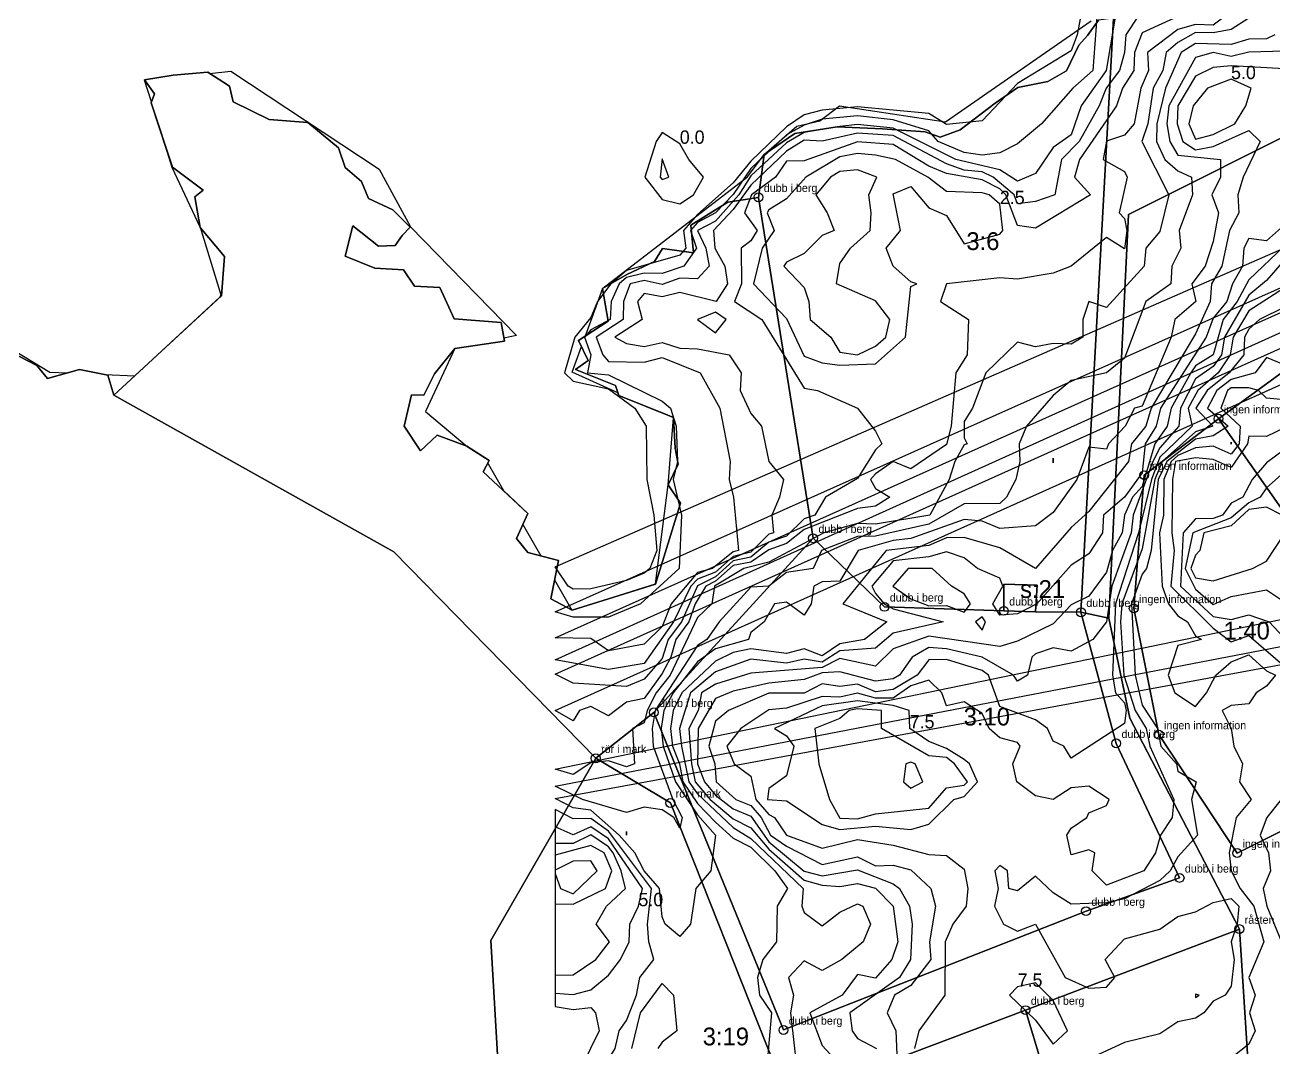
# Model space of a CAD drawing. Header units: metres. Extents: x 304729 to 308942, y 6403920 to 6405836.
# Drawn here: x 305090.4 to 305230.8, y 6404328.1 to 6404443.1 of the extents above; entities that cross this region are included whole.
import ezdxf

# ---------------------------------------------------------------- set-up
doc = ezdxf.new("R2010")
doc.units = ezdxf.units.M
for name, color, linetype in [('FASTIGHETSGRANSER', 7, 'Continuous'), ('GRANSPUNKTER', 1, 'Continuous'), ('HOJDKURVOR_GRUND', 4, 'Continuous'), ('HOJDKURVOR_STOD', 6, 'Continuous'), ('HOJDKURVOR_TEXT', 2, 'Continuous'), ('TOMTBETECKNINGAR', 3, 'Continuous'), ('TOMTER_1945', 1, 'Continuous')]:
    doc.layers.add(name, color=color, linetype=linetype)

msp = doc.modelspace()

# ---------------------------------------------------------------- linework, layer by layer
at = {"layer": 'FASTIGHETSGRANSER'}
for points in [[(305212.774, 6404443.875), (305209.124, 6404377.064), (305212.247, 6404376.387), (305214.482, 6404421.786), (305236.02, 6404432.576), (305249.911, 6404435.461), (305267.8, 6404434.948), (305285.719, 6404454.7)], [(305079.357, 6404412.411), (305093.142, 6404404.08), (305095.119, 6404403.993), (305096.486, 6404404.376), (305099.313, 6404403.807), (305102.716, 6404403.656), (305112.307, 6404412.535), (305112.42, 6404412.708), (305110.085, 6404420.317), (305110.069, 6404420.337), (305110.061, 6404420.38), (305106.922, 6404427.089), (305106.351, 6404428.886), (305104.544, 6404434.362), (305104.58, 6404434.461), (305104.58, 6404434.461), (305103.801, 6404436.913), (305103.79, 6404436.928), (305107.032, 6404437.454), (305110.924, 6404437.793), (305111.112, 6404437.672), (305113.512, 6404437.918), (305130.179, 6404426.886), (305133.727, 6404420.393), (305145.648, 6404408.187), (305144.215, 6404407.882), (305144.274, 6404407.544), (305138.977, 6404406.769), (305138.687, 6404406.708), (305135.405, 6404399.634), (305140.084, 6404395.715), (305142.571, 6404394.136), (305142.388, 6404393.786), (305142.436, 6404393.747), (305144.16, 6404390.742), (305146.905, 6404388.153), (305146.348, 6404386.929), (305148.373, 6404383.4), (305150.369, 6404382.89), (305149.922, 6404380.7), (305151.875, 6404377.297), (305161.271, 6404380.255), (305162.69, 6404391.406), (305163.288, 6404398.938), (305162.567, 6404399.263), (305157.152, 6404401.447), (305157.05, 6404401.738), (305151.899, 6404404.05), (305152.952, 6404406.953), (305152.62, 6404407.647), (305153.387, 6404408.147), (305155.33, 6404413.499), (305171.603, 6404426.041), (305171.945, 6404426.488), (305173.507, 6404428.526), (305177.152, 6404431.723), (305179.762, 6404432.33), (305181.963, 6404434.027), (305193.891, 6404432.211), (305210.257, 6404443.571)], [(305087.703, 6404406.869), (305091.67, 6404404.831), (305092.875, 6404403.365), (305096.486, 6404404.375), (305099.68, 6404403.734), (305100.353, 6404401.468), (305112.445, 6404412.663), (305112.783, 6404417.09), (305110.069, 6404420.337), (305109.467, 6404423.798), (305110.411, 6404424.529), (305106.939, 6404427.104), (305104.544, 6404434.363), (305104.906, 6404435.356), (305103.789, 6404436.927), (305107.032, 6404437.453), (305110.924, 6404437.794), (305113.353, 6404436.214), (305113.766, 6404434.466), (305117.836, 6404432.474), (305122.161, 6404432.142), (305125.606, 6404429.306), (305126.363, 6404427.085), (305128.192, 6404425.507), (305129, 6404423.588), (305131.714, 6404422.307), (305133.692, 6404420.381), (305132.773, 6404419.425), (305131.997, 6404418.326), (305130.097, 6404418.24), (305127.227, 6404420.53), (305126.365, 6404417.095), (305129.697, 6404415.762), (305132.942, 6404415.575), (305134.153, 6404413.742), (305137.004, 6404413.592), (305138.609, 6404410.053), (305143.906, 6404409.636), (305144.275, 6404407.544), (305138.692, 6404406.727), (305136.403, 6404403.877), (305135.225, 6404401.492), (305133.811, 6404401.526), (305132.995, 6404397.996), (305134.825, 6404395.226), (305136.712, 6404396.963), (305140.062, 6404395.73), (305142.57, 6404394.136), (305141.905, 6404392.867), (305146.905, 6404388.154), (305145.639, 6404385.366), (305146.906, 6404383.774), (305150.37, 6404382.89), (305149.49, 6404378.581), (305151.898, 6404377.281), (305161.279, 6404380.235), (305164.089, 6404389.343), (305162.71, 6404391.4), (305163.813, 6404393.72), (305163.464, 6404395.535), (305163.297, 6404398.968), (305157.153, 6404401.447), (305156.758, 6404402.563), (305152.278, 6404404.381), (305153.701, 6404405.395), (305152.619, 6404407.645), (305155.941, 6404409.816), (305155.321, 6404413.473), (305158.034, 6404415.053), (305161.156, 6404416.503), (305162.058, 6404417.99), (305165.527, 6404417.474), (305165.227, 6404420.588), (305169.4, 6404423.169), (305172.855, 6404423.726), (305173.507, 6404428.526), (305176.937, 6404430.906), (305181.698, 6404431.669), (305186.796, 6404431.413), (305191.607, 6404431.096), (305193.274, 6404430.511), (305195.521, 6404431.313), (305199.48, 6404434.325), (305202.002, 6404436.093), (305205.385, 6404436.747), (305207.499, 6404437.971), (305208.863, 6404440.834), (305209.847, 6404441.942), (305211.08, 6404443.641)], [(305143.618, 6404325.382), (305142.767, 6404340.165), (305154.547, 6404360.642), (305131.825, 6404383.855), (305100.353, 6404401.468), (305100.353, 6404401.468), (305099.68, 6404403.734), (305096.486, 6404404.375), (305092.875, 6404403.365), (305091.67, 6404404.831), (305087.703, 6404406.869)], [(305186.092, 6404325.962), (305202.877, 6404332.318), (305226.936, 6404341.428), (305214.633, 6404365.163), (305212.247, 6404376.387), (305209.124, 6404377.064), (305213.077, 6404362.315), (305220.205, 6404347.188), (305209.689, 6404343.452), (305175.66, 6404330.085), (305161.076, 6404365.796), (305154.547, 6404360.642), (305162.939, 6404355.617), (305174.609, 6404326.237)]]:
    msp.add_lwpolyline(points, dxfattribs=at)
for points in [[(305212.774, 6404443.875), (305211.08, 6404443.641), (305209.847, 6404441.942), (305208.863, 6404440.834), (305207.499, 6404437.971), (305205.385, 6404436.747), (305202.002, 6404436.093), (305199.48, 6404434.325), (305195.521, 6404431.313), (305193.274, 6404430.511), (305191.607, 6404431.096), (305186.796, 6404431.413), (305181.698, 6404431.669), (305176.937, 6404430.906), (305173.507, 6404428.526), (305172.855, 6404423.726), (305178.987, 6404385.387), (305187.018, 6404377.675), (305200.45, 6404377.223), (305200.46, 6404380.221), (305204.195, 6404380.125), (305203.996, 6404377.127), (305209.124, 6404377.064), (305212.774, 6404443.875)], [(305172.855, 6404423.726), (305169.4, 6404423.169), (305165.227, 6404420.588), (305165.527, 6404417.474), (305162.058, 6404417.99), (305161.156, 6404416.503), (305158.034, 6404415.053), (305155.321, 6404413.473), (305155.941, 6404409.816), (305152.619, 6404407.645), (305153.701, 6404405.395), (305152.278, 6404404.381), (305156.758, 6404402.563), (305157.153, 6404401.447), (305163.297, 6404398.968), (305163.464, 6404395.535), (305163.813, 6404393.72), (305162.71, 6404391.4), (305164.089, 6404389.343), (305161.279, 6404380.235), (305151.898, 6404377.281), (305149.49, 6404378.581), (305150.37, 6404382.89), (305146.906, 6404383.774), (305145.639, 6404385.366), (305146.905, 6404388.154), (305141.905, 6404392.867), (305142.57, 6404394.136), (305140.062, 6404395.73), (305136.712, 6404396.963), (305134.825, 6404395.226), (305132.995, 6404397.996), (305133.811, 6404401.526), (305135.225, 6404401.492), (305136.403, 6404403.877), (305138.692, 6404406.727), (305144.275, 6404407.544), (305143.906, 6404409.636), (305138.609, 6404410.053), (305137.004, 6404413.592), (305134.153, 6404413.742), (305132.942, 6404415.575), (305129.697, 6404415.762), (305126.365, 6404417.095), (305127.227, 6404420.53), (305130.097, 6404418.24), (305131.997, 6404418.326), (305132.773, 6404419.425), (305133.692, 6404420.381), (305131.714, 6404422.307), (305129, 6404423.588), (305128.192, 6404425.507), (305126.363, 6404427.085), (305125.606, 6404429.306), (305122.161, 6404432.142), (305117.836, 6404432.474), (305113.766, 6404434.466), (305113.353, 6404436.214), (305110.924, 6404437.794), (305107.032, 6404437.453), (305103.789, 6404436.927), (305104.906, 6404435.356), (305104.544, 6404434.363), (305106.939, 6404427.104), (305110.411, 6404424.529), (305109.467, 6404423.798), (305110.069, 6404420.337), (305112.783, 6404417.09), (305112.445, 6404412.663), (305100.353, 6404401.468), (305131.825, 6404383.855), (305154.547, 6404360.642), (305161.076, 6404365.796), (305178.987, 6404385.387), (305172.855, 6404423.726)], [(305209.124, 6404377.064), (305203.996, 6404377.127), (305200.45, 6404377.223), (305187.018, 6404377.675), (305178.987, 6404385.387), (305161.076, 6404365.796), (305175.66, 6404330.085), (305209.689, 6404343.452), (305220.205, 6404347.188), (305213.077, 6404362.315), (305209.124, 6404377.064)], [(305203.996, 6404377.127), (305204.195, 6404380.125), (305200.46, 6404380.221), (305200.45, 6404377.223), (305203.996, 6404377.127)], [(305154.547, 6404360.642), (305142.767, 6404340.165), (305143.618, 6404325.382), (305170.348, 6404326.129), (305173.321, 6404318.712), (305176.658, 6404313.27), (305177.358, 6404313.293), (305178.794, 6404313.34), (305177.436, 6404319.122), (305174.609, 6404326.237), (305162.939, 6404355.617), (305154.547, 6404360.642)], [(305225.71, 6404292.682), (305229.028, 6404309.252), (305226.936, 6404341.428), (305202.877, 6404332.318), (305209.269, 6404311.168), (305209.719, 6404292.613), (305225.71, 6404292.682)], [(305202.877, 6404332.318), (305186.092, 6404325.962), (305184.222, 6404324.518), (305183.359, 6404323.806), (305182.613, 6404322.974), (305181.999, 6404322.04), (305181.532, 6404321.024), (305181.221, 6404319.95), (305181.075, 6404318.842), (305181.095, 6404317.724), (305181.283, 6404316.622), (305184.167, 6404304.303), (305183.207, 6404292.499), (305209.719, 6404292.613), (305209.269, 6404311.168), (305202.877, 6404332.318)]]:
    msp.add_lwpolyline(points, close=True, dxfattribs=at)
at = {"layer": 'GRANSPUNKTER'}
for centre in [(305172.85, 6404423.73, 1.99), (305224.59, 6404398.83, 7.01), (305216.23, 6404392.48, 5.11), (305178.99, 6404385.39, 2.66), (305187.02, 6404377.67, 5.16), (305215.06, 6404377.49, 7.96), (305200.45, 6404377.22, 4.83), (305209.12, 6404377.06, 5.59), (305161.08, 6404365.8, 3.9), (305213.08, 6404362.32, 6.6), (305217.87, 6404363.3, 7.6), (305154.55, 6404360.64, 3.02), (305162.94, 6404355.62, 3.33), (305226.69, 6404349.98, 8.02), (305220.21, 6404347.19, 7.67), (305209.69, 6404343.45, 7.54), (305226.94, 6404341.43, 7.34), (305202.88, 6404332.32, 7.37), (305175.66, 6404330.08, 4.87)]:
    msp.add_circle(centre, 0.5, dxfattribs=at)
at = {"layer": 'HOJDKURVOR_GRUND'}
for points in [[(305210.92, 6404444, 0.5), (305210.47, 6404438, 0.5), (305208.22, 6404436, 0.5), (305204.67, 6404432, 0.5), (305202, 6404429.73, 0.5), (305200, 6404428.74, 0.5), (305198, 6404428.47, 0.5), (305196, 6404428.76, 0.5), (305193.05, 6404430, 0.5), (305192, 6404431.21, 0.5), (305188, 6404432.43, 0.5), (305184, 6404432.91, 0.5), (305180, 6404432.53, 0.5), (305178, 6404431.86, 0.5), (305176, 6404430.76, 0.5), (305172, 6404426.98, 0.5), (305170, 6404424.03, 0.5), (305168, 6404422, 0.5), (305166, 6404420.9, 0.5), (305165.2, 6404420, 0.5), (305165.88, 6404418, 0.5), (305164.47, 6404416, 0.5), (305162, 6404415.16, 0.5), (305160, 6404415.18, 0.5), (305158, 6404414.7, 0.5), (305157.17, 6404414, 0.5), (305156.3, 6404412, 0.5), (305156.17, 6404410, 0.5), (305154, 6404408.83, 0.5), (305153.28, 6404408, 0.5), (305154, 6404406, 0.5), (305153.63, 6404404, 0.5), (305156, 6404403.78, 0.5), (305162, 6404400.8, 0.5), (305162.94, 6404400, 0.5), (305163.58, 6404398, 0.5), (305163.75, 6404394, 0.5), (305163.24, 6404392, 0.5), (305164.18, 6404388, 0.5), (305163.92, 6404382, 0.5), (305159.57, 6404378, 0.5), (305156, 6404376.5, 0.5), (305152, 6404376.52, 0.5), (305150, 6404377.12, 0.5), (305604.11, 6404580, 0.5)], [(305212.96, 6404444, 1), (305211.94, 6404438, 1), (305209.16, 6404434, 1), (305208, 6404430.77, 1), (305206, 6404429.33, 1), (305204, 6404426.42, 1), (305202, 6404425.54, 1), (305200, 6404426.83, 1), (305195.04, 6404428, 1), (305188, 6404431.52, 1), (305184, 6404431.9, 1), (305182, 6404431.68, 1), (305178, 6404431.01, 1), (305176, 6404429.85, 1), (305172, 6404426.15, 1), (305170.66, 6404424, 1), (305168, 6404421.06, 1), (305166, 6404420, 1), (305166.92, 6404418, 1), (305167.32, 6404416, 1), (305166, 6404414.58, 1), (305164, 6404414.65, 1), (305162, 6404413.94, 1), (305160, 6404414.36, 1), (305158.43, 6404414, 1), (305157.67, 6404412, 1), (305157.62, 6404410, 1), (305154.59, 6404408, 1), (305155.33, 6404406, 1), (305156, 6404405.26, 1), (305160, 6404405.2, 1), (305162, 6404405.72, 1), (305166.31, 6404404, 1), (305168.5, 6404400, 1), (305169.67, 6404394, 1), (305169.56, 6404392, 1), (305170.06, 6404390, 1), (305170.61, 6404384, 1), (305170, 6404383.85, 1), (305167.68, 6404382, 1), (305166, 6404381.54, 1), (305163.03, 6404378, 1), (305162, 6404375.45, 1), (305160, 6404373.47, 1), (305156, 6404372.74, 1), (305154, 6404374.13, 1), (305150, 6404374.18, 1), (305608.92, 6404580, 1)], [(305215.47, 6404444, 1.5), (305214.17, 6404442, 1.5), (305214.02, 6404440, 1.5), (305213.45, 6404438, 1.5), (305211.97, 6404436, 1.5), (305211.17, 6404434, 1.5), (305208.9, 6404430, 1.5), (305206.94, 6404428, 1.5), (305206.17, 6404424, 1.5), (305204, 6404423.24, 1.5), (305202, 6404422.98, 1.5), (305201.59, 6404424, 1.5), (305199.24, 6404426, 1.5), (305198, 6404426.6, 1.5), (305196, 6404426.8, 1.5), (305194, 6404427.49, 1.5), (305188, 6404430.67, 1.5), (305184, 6404430.94, 1.5), (305180, 6404430.05, 1.5), (305178, 6404430.15, 1.5), (305176, 6404428.91, 1.5), (305172, 6404425.09, 1.5), (305170, 6404422.35, 1.5), (305167.79, 6404420, 1.5), (305167.94, 6404418, 1.5), (305169.05, 6404416, 1.5), (305169.35, 6404414, 1.5), (305168.08, 6404412, 1.5), (305164, 6404413.02, 1.5), (305162, 6404412.54, 1.5), (305160, 6404412.92, 1.5), (305159.23, 6404412, 1.5), (305159.76, 6404410, 1.5), (305156.69, 6404408, 1.5), (305158, 6404407.29, 1.5), (305160, 6404406.97, 1.5), (305162, 6404407.42, 1.5), (305164, 6404406.76, 1.5), (305166, 6404406.69, 1.5), (305169.54, 6404406, 1.5), (305170.91, 6404404, 1.5), (305170.8, 6404402, 1.5), (305172, 6404399.41, 1.5), (305173.2, 6404398, 1.5), (305174, 6404394, 1.5), (305175.67, 6404392, 1.5), (305175.23, 6404390, 1.5), (305174.36, 6404388, 1.5), (305174.53, 6404386, 1.5), (305174, 6404385.83, 1.5), (305172, 6404383.82, 1.5), (305170, 6404383.34, 1.5), (305168, 6404381.56, 1.5), (305166, 6404380.79, 1.5), (305165.23, 6404380, 1.5), (305163.3, 6404376, 1.5), (305160, 6404371.29, 1.5), (305156, 6404370.64, 1.5), (305150, 6404371.71, 1.5), (305611.57, 6404580, 1.5)], [(305220, 6404444.06, 2), (305216, 6404442.22, 2), (305215.15, 6404440, 2), (305215.05, 6404438, 2), (305213.81, 6404436, 2), (305213.11, 6404434, 2), (305208.96, 6404428, 2), (305208.4, 6404426, 2), (305210.2, 6404424, 2), (305204, 6404420.26, 2), (305202, 6404420.56, 2), (305200.68, 6404424, 2), (305200, 6404424.68, 2), (305198, 6404425.68, 2), (305194, 6404426.4, 2), (305192, 6404427.24, 2), (305188, 6404429.66, 2), (305184, 6404429.97, 2), (305178, 6404427.84, 2), (305176, 6404427.81, 2), (305174.77, 6404426, 2), (305172.06, 6404424, 2), (305171.29, 6404422, 2), (305172.72, 6404420, 2), (305172, 6404418.84, 2), (305170.92, 6404418, 2), (305170.94, 6404414, 2), (305170.15, 6404412, 2), (305173.23, 6404410, 2), (305178, 6404402.27, 2), (305179.5, 6404402, 2), (305184, 6404400, 2), (305186, 6404397.43, 2), (305186.71, 6404396, 2), (305186, 6404395.33, 2), (305184, 6404392.11, 2), (305180.38, 6404390, 2), (305179.2, 6404388, 2), (305178, 6404387.57, 2), (305176, 6404385.63, 2), (305174, 6404384.96, 2), (305172, 6404383.25, 2), (305170, 6404382.84, 2), (305168, 6404381.06, 2), (305166, 6404380.04, 2), (305164.18, 6404376, 2), (305162.71, 6404374, 2), (305162, 6404371.86, 2), (305160, 6404369.55, 2), (305158, 6404368.73, 2), (305152, 6404369.08, 2), (305150, 6404370.1, 2), (305617.14, 6404580, 2)], [(305228, 6404443.89, 3), (305226, 6404442.62, 3), (305224, 6404442.23, 3), (305222, 6404442.25, 3), (305220, 6404441.15, 3), (305218.7, 6404440, 3), (305218.33, 6404438, 3), (305217.24, 6404436, 3), (305216.63, 6404432, 3), (305215.95, 6404430, 3), (305219, 6404424, 3), (305218, 6404419.9, 3), (305216.42, 6404418, 3), (305216.22, 6404416, 3), (305212, 6404411.33, 3), (305210, 6404412, 3), (305209.33, 6404410, 3), (305209.33, 6404408, 3), (305208, 6404407.2, 3), (305206, 6404407.28, 3), (305204, 6404406.93, 3), (305202, 6404407.43, 3), (305198.44, 6404404, 3), (305196.92, 6404400, 3), (305196, 6404398.5, 3), (305196, 6404396.67, 3), (305196.33, 6404396, 3), (305196, 6404395.9, 3), (305194.95, 6404394, 3), (305194.29, 6404392, 3), (305192.13, 6404388, 3), (305186, 6404386.97, 3), (305184, 6404387.03, 3), (305180.2, 6404386, 3), (305174, 6404382.68, 3), (305171.21, 6404382, 3), (305167.9, 6404380, 3), (305167.6, 6404378, 3), (305166, 6404376.48, 3), (305162.91, 6404370, 3), (305161.35, 6404368, 3), (305160.32, 6404366, 3), (305160, 6404364.64, 3), (305158.67, 6404364, 3), (305158.91, 6404360, 3), (305158, 6404359.68, 3), (305156, 6404360.36, 3), (305154, 6404360.14, 3), (305152, 6404358.82, 3), (305150, 6404359.43, 3), (305680, 6404468.78, 3)], [(305230.94, 6404442, 3.5), (305230, 6404441.56, 3.5), (305228, 6404441.53, 3.5), (305226, 6404440.9, 3.5), (305222, 6404441.01, 3.5), (305220.39, 6404440, 3.5), (305218.61, 6404436, 3.5), (305217.65, 6404432, 3.5), (305217.63, 6404430, 3.5), (305218.57, 6404428, 3.5), (305220, 6404426.69, 3.5), (305221.56, 6404426, 3.5), (305221.67, 6404424, 3.5), (305220.15, 6404420, 3.5), (305220.37, 6404418, 3.5), (305219.33, 6404416, 3.5), (305219.22, 6404414, 3.5), (305216.41, 6404412, 3.5), (305214, 6404405.65, 3.5), (305212, 6404404, 3.5), (305208, 6404403.11, 3.5), (305206, 6404401.43, 3.5), (305203, 6404398, 3.5), (305202.17, 6404396, 3.5), (305202.24, 6404394, 3.5), (305201.78, 6404392, 3.5), (305200.76, 6404390, 3.5), (305200, 6404389.3, 3.5), (305196, 6404389.24, 3.5), (305192, 6404386.97, 3.5), (305186, 6404385.61, 3.5), (305184, 6404385.58, 3.5), (305179.94, 6404384, 3.5), (305179, 6404382, 3.5), (305176, 6404381.52, 3.5), (305174, 6404380, 3.5), (305172, 6404379.89, 3.5), (305168.44, 6404376, 3.5), (305167.06, 6404374, 3.5), (305166, 6404373.33, 3.5), (305161.25, 6404366, 3.5), (305160.88, 6404364, 3.5), (305161, 6404362, 3.5), (305163.21, 6404356, 3.5), (305164.27, 6404354, 3.5), (305164, 6404352.8, 3.5), (305163.33, 6404354, 3.5), (305162, 6404354.83, 3.5), (305160, 6404355.14, 3.5), (305158, 6404354.53, 3.5), (305153.05, 6404356, 3.5), (305150, 6404357.52, 3.5), (305680, 6404459.56, 3.5)], [(305232, 6404440.17, 4), (305228, 6404440.06, 4), (305226, 6404439.58, 4), (305224, 6404440, 4), (305222, 6404439.46, 4), (305219, 6404434, 4), (305218.77, 6404432, 4), (305219.1, 6404430, 4), (305220, 6404428.48, 4), (305224.82, 6404428, 4), (305224.82, 6404426, 4), (305223.83, 6404424, 4), (305224.59, 6404422, 4), (305224, 6404418.75, 4), (305223.08, 6404416, 4), (305221.6, 6404414, 4), (305222.03, 6404412, 4), (305219.67, 6404410, 4), (305219.28, 6404408, 4), (305216, 6404400.26, 4), (305215.14, 6404400, 4), (305214.11, 6404398, 4), (305212.2, 6404396, 4), (305212, 6404395.4, 4), (305210, 6404395.64, 4), (305208.64, 6404392, 4), (305206, 6404388.3, 4), (305204, 6404386.77, 4), (305200, 6404386.48, 4), (305198, 6404387.32, 4), (305196, 6404387.5, 4), (305190, 6404385.36, 4), (305188, 6404385.13, 4), (305184.06, 6404384, 4), (305182, 6404380.57, 4), (305180, 6404380.47, 4), (305179.07, 6404380, 4), (305178.78, 6404378, 4), (305178, 6404376.74, 4), (305176, 6404378.21, 4), (305174.67, 6404378, 4), (305173.5, 6404376, 4), (305172, 6404374.8, 4), (305171.73, 6404374, 4), (305168, 6404372.96, 4), (305166, 6404371.48, 4), (305163.27, 6404368, 4), (305162.21, 6404366, 4), (305161.92, 6404364, 4), (305162.13, 6404362, 4), (305163.52, 6404358, 4), (305166, 6404354.28, 4), (305168.03, 6404352, 4), (305167.48, 6404348, 4), (305165.79, 6404346, 4), (305165.19, 6404342, 4), (305164, 6404340.59, 4), (305162.35, 6404342, 4), (305162, 6404342.8, 4), (305161.71, 6404346, 4), (305160, 6404348, 4), (305158.96, 6404350, 4), (305157.2, 6404352, 4), (305154, 6404354.82, 4), (305152, 6404355.07, 4), (305150, 6404356.11, 4), (305680, 6404453.92, 4)], [(305232, 6404438.19, 4.5), (305226, 6404438.53, 4.5), (305224, 6404438.31, 4.5), (305222, 6404437.35, 4.5), (305220.03, 6404434, 4.5), (305219.93, 6404432, 4.5), (305220.56, 6404430, 4.5), (305222, 6404429.08, 4.5), (305224, 6404429.46, 4.5), (305228, 6404431.26, 4.5), (305229.26, 6404430, 4.5), (305227.37, 6404426, 4.5), (305226.77, 6404424, 4.5), (305226.86, 6404422, 4.5), (305225.83, 6404420, 4.5), (305224.97, 6404416, 4.5), (305223.82, 6404414, 4.5), (305223.65, 6404412, 4.5), (305222, 6404408.38, 4.5), (305217, 6404400, 4.5), (305216.4, 6404398, 4.5), (305214.82, 6404396, 4.5), (305214.48, 6404394, 4.5), (305210, 6404388.38, 4.5), (305208, 6404386.59, 4.5), (305204, 6404382, 4.5), (305200, 6404384.3, 4.5), (305196, 6404385.46, 4.5), (305194, 6404385.45, 4.5), (305192, 6404384.58, 4.5), (305187.2, 6404384, 4.5), (305182.35, 6404378, 4.5), (305187.27, 6404376, 4.5), (305184.76, 6404374, 4.5), (305182, 6404373.51, 4.5), (305180, 6404372.16, 4.5), (305178, 6404372.96, 4.5), (305176, 6404372.42, 4.5), (305172, 6404372.95, 4.5), (305170, 6404372.53, 4.5), (305168, 6404371.57, 4.5), (305164.22, 6404368, 4.5), (305163.26, 6404366, 4.5), (305162.94, 6404364, 4.5), (305163.18, 6404362, 4.5), (305163.98, 6404360, 4.5), (305164.34, 6404358, 4.5), (305166, 6404355.56, 4.5), (305168, 6404353.46, 4.5), (305170, 6404351.66, 4.5), (305172, 6404350.63, 4.5), (305174.69, 6404348, 4.5), (305176.11, 6404346, 4.5), (305174.94, 6404344, 4.5), (305174.88, 6404340, 4.5), (305173.33, 6404338, 4.5), (305172.74, 6404336, 4.5), (305172.95, 6404334, 4.5), (305174.32, 6404332, 4.5), (305173.78, 6404326, 4.5)], [(305162, 6404425.74, 0.5), (305162.75, 6404426, 0.5), (305162, 6404428.06, 0.5), (305161.79, 6404426, 0.5), (305162, 6404425.74, 0.5)], [(305182, 6404406.33, 3), (305184, 6404406, 3), (305186, 6404406.98, 3), (305187.18, 6404408, 3), (305187.61, 6404410, 3), (305186, 6404412.09, 3), (305181.64, 6404414, 3), (305182, 6404416.29, 3), (305183.2, 6404418, 3), (305185.4, 6404420, 3), (305185.54, 6404422, 3), (305185.27, 6404424, 3), (305186.18, 6404426, 3), (305184, 6404426.81, 3), (305182, 6404426.65, 3), (305180.94, 6404426, 3), (305179.3, 6404424, 3), (305180.59, 6404422, 3), (305181.37, 6404420, 3), (305180, 6404419.43, 3), (305178, 6404417.4, 3), (305176, 6404416.44, 3), (305175.69, 6404416, 3), (305178, 6404413.6, 3), (305178.53, 6404412, 3), (305178.67, 6404410, 3), (305181, 6404408, 3), (305182, 6404406.33, 3)], [(305232, 6404418.26, 5.5), (305228, 6404414.45, 5.5), (305226.69, 6404412, 5.5), (305225.12, 6404410, 5.5), (305224, 6404406, 5.5), (305222, 6404404.76, 5.5), (305221.47, 6404404, 5.5), (305219.26, 6404400, 5.5), (305218.81, 6404398, 5.5), (305217.41, 6404396, 5.5), (305216, 6404391.19, 5.5), (305214.93, 6404390, 5.5), (305214.02, 6404388, 5.5), (305213.76, 6404386, 5.5), (305212.68, 6404384, 5.5), (305212, 6404381.58, 5.5), (305210, 6404378.86, 5.5), (305208, 6404377.91, 5.5), (305206, 6404375.78, 5.5), (305202, 6404373.83, 5.5), (305200, 6404373.21, 5.5), (305192, 6404374.38, 5.5), (305188, 6404372.96, 5.5), (305186, 6404371, 5.5), (305182, 6404371.88, 5.5), (305180, 6404370.86, 5.5), (305172, 6404370.22, 5.5), (305168, 6404368.99, 5.5), (305166.43, 6404368, 5.5), (305166.05, 6404366, 5.5), (305165, 6404364, 5.5), (305165.32, 6404360, 5.5), (305165.73, 6404358, 5.5), (305167.42, 6404356, 5.5), (305170, 6404353.84, 5.5), (305172, 6404352.81, 5.5), (305174, 6404350.42, 5.5), (305178, 6404346.95, 5.5), (305180, 6404346.36, 5.5), (305182, 6404346.23, 5.5), (305184, 6404346.55, 5.5), (305186, 6404346.04, 5.5), (305188, 6404344, 5.5), (305188.54, 6404340, 5.5), (305187.86, 6404338, 5.5), (305186, 6404335.92, 5.5), (305184, 6404336.33, 5.5), (305182.27, 6404334, 5.5), (305178.62, 6404332, 5.5), (305180, 6404328.35, 5.5), (305184.04, 6404324, 5.5)], [(305232, 6404416.68, 6), (305230, 6404414.38, 6), (305228, 6404412.73, 6), (305225.27, 6404408, 6), (305224.94, 6404406, 6), (305224, 6404404.72, 6), (305222, 6404403.3, 6), (305220.32, 6404400, 6), (305220.12, 6404398, 6), (305218, 6404395.55, 6), (305217.22, 6404394, 6), (305214.99, 6404388, 6), (305214.75, 6404386, 6), (305212.58, 6404380, 6), (305212, 6404376, 6), (305210.46, 6404374, 6), (305208, 6404372.67, 6), (305206, 6404373.05, 6), (305204, 6404372.39, 6), (305203.6, 6404372, 6), (305203.09, 6404370, 6), (305202, 6404369.33, 6), (305201.52, 6404370, 6), (305198, 6404372.03, 6), (305194, 6404372.96, 6), (305192, 6404373.1, 6), (305190.13, 6404372, 6), (305188.72, 6404370, 6), (305188, 6404369.57, 6), (305186, 6404369.32, 6), (305182, 6404370.36, 6), (305180, 6404370.26, 6), (305178, 6404369.5, 6), (305174, 6404369.09, 6), (305170, 6404368.18, 6), (305168, 6404367.36, 6), (305166.06, 6404364, 6), (305165.99, 6404360, 6), (305166.78, 6404358, 6), (305168, 6404356.5, 6), (305170, 6404354.97, 6), (305172, 6404354.14, 6), (305174, 6404351.26, 6), (305178, 6404347.96, 6), (305180, 6404347.41, 6), (305184, 6404348.09, 6), (305188, 6404346.51, 6), (305188.73, 6404346, 6), (305189.85, 6404344, 6), (305190.15, 6404342, 6), (305189.96, 6404338, 6), (305188.73, 6404336, 6), (305183.12, 6404332, 6), (305183.4, 6404330, 6), (305184, 6404329.14, 6), (305186.11, 6404328, 6)], [(305232, 6404413.55, 6.5), (305228, 6404410.96, 6.5), (305226.25, 6404408, 6.5), (305225.89, 6404406, 6.5), (305224.55, 6404404, 6.5), (305222.27, 6404402, 6.5), (305221.18, 6404400, 6.5), (305221.64, 6404398, 6.5), (305218, 6404394.52, 6.5), (305217.05, 6404392, 6.5), (305215.61, 6404386, 6.5), (305212.99, 6404378, 6.5), (305212.67, 6404370, 6.5), (305213, 6404368, 6.5), (305214, 6404366.87, 6.5), (305214.2, 6404366, 6.5), (305214, 6404364.57, 6.5), (305208, 6404360.67, 6.5), (305207.2, 6404362, 6.5), (305206, 6404362.55, 6.5), (305205.36, 6404364, 6.5), (305204, 6404364.97, 6.5), (305200, 6404366.48, 6.5), (305198.71, 6404370, 6.5), (305198, 6404370.52, 6.5), (305194, 6404371.76, 6.5), (305192, 6404371.71, 6.5), (305190.68, 6404370, 6.5), (305188, 6404368.36, 6.5), (305186, 6404368.1, 6.5), (305184, 6404368.96, 6.5), (305182, 6404368.73, 6.5), (305180, 6404369.03, 6.5), (305178, 6404367.96, 6.5), (305174, 6404367.96, 6.5), (305169.47, 6404366, 6.5), (305168, 6404364.83, 6.5), (305167.28, 6404362, 6.5), (305167.96, 6404360, 6.5), (305168.11, 6404358, 6.5), (305170.29, 6404356, 6.5), (305172, 6404355.32, 6.5), (305173.17, 6404354, 6.5), (305174.21, 6404352, 6.5), (305176, 6404350.74, 6.5), (305180, 6404348.71, 6.5), (305184, 6404349.54, 6.5), (305186, 6404348.55, 6.5), (305188, 6404348.62, 6.5), (305190, 6404348.09, 6.5), (305192.25, 6404346, 6.5), (305192.77, 6404344, 6.5), (305192.07, 6404340, 6.5), (305192.24, 6404338, 6.5), (305190, 6404335.08, 6.5), (305188.14, 6404334, 6.5), (305187.33, 6404332, 6.5), (305188.3, 6404330, 6.5), (305188.64, 6404322, 6.5)], [(305168, 6404408.47, 2), (305169.22, 6404410, 2), (305168, 6404410.82, 2), (305166, 6404410, 2), (305168, 6404408.47, 2)], [(305232, 6404411.38, 7), (305229.2, 6404410, 7), (305228, 6404408.91, 7), (305227.5, 6404408, 7), (305227.42, 6404406, 7), (305225.8, 6404404, 7), (305223.31, 6404402, 7), (305222.05, 6404400, 7), (305223.95, 6404398, 7), (305222, 6404397.36, 7), (305218.25, 6404394, 7), (305217.43, 6404392, 7), (305216, 6404384.2, 7), (305213.73, 6404378, 7), (305213.56, 6404376, 7), (305213.95, 6404370, 7), (305215.22, 6404366, 7), (305216.44, 6404364, 7), (305216.88, 6404362, 7), (305219.55, 6404356, 7), (305219.38, 6404354, 7), (305218.08, 6404352, 7), (305217.52, 6404350, 7), (305216.21, 6404348, 7), (305212, 6404346.38, 7), (305210.38, 6404348, 7), (305210.67, 6404350, 7), (305210, 6404350.33, 7), (305208, 6404349.8, 7), (305207.55, 6404352, 7), (305208, 6404352.77, 7), (305209.78, 6404354, 7), (305210, 6404354.5, 7), (305212, 6404355.33, 7), (305212.29, 6404356, 7), (305210, 6404357.5, 7), (305208, 6404357.33, 7), (305206, 6404356, 7), (305204, 6404356.4, 7), (305201.89, 6404358, 7), (305201.47, 6404360, 7), (305202.28, 6404362, 7), (305202, 6404362.43, 7), (305200, 6404362.93, 7), (305198.79, 6404364, 7), (305198, 6404365.67, 7), (305196, 6404367, 7), (305194, 6404366.53, 7), (305193.46, 6404368, 7), (305192, 6404369.43, 7), (305190, 6404368.8, 7), (305188, 6404367.42, 7), (305186, 6404367.4, 7), (305184, 6404367.96, 7), (305182, 6404367.51, 7), (305180, 6404367.58, 7), (305176, 6404366.26, 7), (305174, 6404366.08, 7), (305170.87, 6404364, 7), (305169.31, 6404362, 7), (305170.11, 6404360, 7), (305172, 6404358.64, 7), (305172.55, 6404356, 7), (305174, 6404354.31, 7), (305174.65, 6404354, 7), (305176, 6404351.98, 7), (305180, 6404350.54, 7), (305184, 6404351.51, 7), (305188, 6404350.87, 7), (305192, 6404349.82, 7), (305194, 6404349.71, 7), (305196, 6404348.18, 7), (305196.4, 6404346, 7), (305196.21, 6404344, 7), (305194.71, 6404342, 7), (305193.86, 6404340, 7), (305193.8, 6404334, 7), (305190.87, 6404330, 7), (305190.4, 6404328, 7)], [(305232, 6404400.97, 8), (305230, 6404401.14, 8), (305229.1, 6404402, 8), (305228, 6404402.31, 8), (305226, 6404402.31, 8), (305225.6, 6404402, 8), (305224.87, 6404400, 8), (305227.03, 6404398, 8), (305226.93, 6404396, 8), (305226, 6404394.84, 8), (305224, 6404395.76, 8), (305222, 6404395.57, 8), (305220, 6404394.68, 8), (305219.26, 6404394, 8), (305218.45, 6404392, 8), (305218.39, 6404388, 8), (305217.95, 6404386, 8), (305218.27, 6404380, 8), (305218.95, 6404378, 8), (305220, 6404376.67, 8), (305221.11, 6404376, 8), (305222, 6404374.4, 8), (305222.67, 6404374, 8), (305220, 6404373.33, 8), (305218.94, 6404370, 8), (305219.67, 6404368, 8), (305222, 6404366.47, 8), (305223.24, 6404368, 8), (305224.3, 6404370, 8), (305226, 6404371.48, 8), (305228, 6404372.26, 8), (305230, 6404370.49, 8), (305231, 6404370, 8), (305230, 6404368.74, 8), (305228.83, 6404368, 8), (305228, 6404366.75, 8), (305226, 6404366.57, 8), (305225, 6404366, 8), (305226, 6404364, 8), (305226.33, 6404362, 8), (305227.3, 6404360, 8), (305226.95, 6404358, 8), (305228.25, 6404356, 8), (305226.56, 6404354, 8), (305225.78, 6404350, 8), (305226, 6404348, 8), (305227.03, 6404346, 8), (305228.56, 6404344, 8), (305229.67, 6404340, 8), (305228, 6404336, 8), (305228.7, 6404334, 8), (305228.07, 6404332, 8), (305228.73, 6404330, 8), (305228, 6404328.5, 8), (305226, 6404326.92, 8)], [(305232, 6404397.81, 8.5), (305230, 6404396.82, 8.5), (305228, 6404396.86, 8.5), (305227.84, 6404396, 8.5), (305226, 6404393.33, 8.5), (305224, 6404394.24, 8.5), (305222, 6404394.43, 8.5), (305219.77, 6404394, 8.5), (305219.4, 6404392, 8.5), (305219.34, 6404386, 8.5), (305219.62, 6404384, 8.5), (305219.24, 6404380, 8.5), (305224, 6404375.26, 8.5), (305226, 6404373.73, 8.5), (305228, 6404374.44, 8.5), (305233.19, 6404370, 8.5)], [(305232, 6404395.38, 9), (305230, 6404393.88, 9), (305228.38, 6404392, 9), (305227.33, 6404390, 9), (305226, 6404389.32, 9), (305225.05, 6404388, 9), (305224, 6404387.61, 9), (305222, 6404387.58, 9), (305220.6, 6404386, 9), (305220.3, 6404380, 9), (305224, 6404376.59, 9), (305226, 6404376.26, 9), (305228, 6404376.77, 9), (305230.3, 6404376, 9), (305234, 6404372, 9)], [(305206, 6404393.86, 4), (305206, 6404394.4, 4), (305206, 6404393.86, 4)], [(305233.31, 6404394, 9.5), (305230, 6404391.07, 9.5), (305229.29, 6404390, 9.5), (305228, 6404389.36, 9.5), (305226, 6404387.67, 9.5), (305221.71, 6404386, 9.5), (305220.84, 6404382, 9.5), (305222, 6404379.67, 9.5), (305224, 6404377.95, 9.5), (305226, 6404378.82, 9.5), (305230, 6404379.6, 9.5), (305232, 6404378.25, 9.5)], [(305192, 6404377.79, 5.5), (305194, 6404377.81, 5.5), (305196, 6404377.07, 5.5), (305196.7, 6404378, 5.5), (305196, 6404379.13, 5.5), (305194.57, 6404380, 5.5), (305192.38, 6404382, 5.5), (305189.69, 6404382, 5.5), (305187.95, 6404380, 5.5), (305190, 6404378.57, 5.5), (305192, 6404377.79, 5.5)], [(305198, 6404375.05, 5.5), (305198.37, 6404376, 5.5), (305198, 6404376.55, 5.5), (305197.25, 6404376, 5.5), (305198, 6404375.05, 5.5)], [(305182, 6404353.9, 8), (305184, 6404353.82, 8), (305186, 6404354.39, 8), (305192, 6404355.04, 8), (305194, 6404357.33, 8), (305196, 6404357.6, 8), (305196.36, 6404358, 8), (305194.91, 6404360, 8), (305194, 6404360.72, 8), (305192, 6404360.9, 8), (305186.69, 6404364, 8), (305186.7, 6404366, 8), (305184, 6404366.21, 8), (305183.04, 6404366, 8), (305182, 6404365.1, 8), (305179.2, 6404364, 8), (305179.64, 6404360, 8), (305180.82, 6404356, 8), (305182, 6404353.9, 8)], [(305190, 6404357.29, 8.5), (305191.33, 6404358, 8.5), (305190.48, 6404360, 8.5), (305190, 6404360.21, 8.5), (305189.43, 6404360, 8.5), (305189.17, 6404358, 8.5), (305190, 6404357.29, 8.5)], [(305231.62, 6404356, 8.5), (305230.04, 6404354, 8.5), (305229.27, 6404352, 8.5), (305230.21, 6404350, 8.5), (305230.44, 6404348, 8.5), (305229.61, 6404346, 8.5), (305230.04, 6404344, 8.5), (305231.69, 6404340, 8.5)], [(305150, 6404332.71, 4.5), (305152, 6404332.4, 4.5), (305154, 6404332.63, 4.5), (305154.52, 6404332, 4.5), (305154.93, 6404330, 4.5), (305152.99, 6404326, 4.5), (305153.46, 6404324, 4.5), (305154, 6404323.6, 4.5), (305156.74, 6404328, 4.5), (305157.2, 6404330, 4.5), (305158, 6404331.14, 4.5), (305159.13, 6404334, 4.5), (305159.51, 6404336, 4.5), (305161.1, 6404338, 4.5), (305160.51, 6404340, 4.5), (305160.36, 6404342, 4.5), (305160.81, 6404346, 4.5), (305156, 6404352.46, 4.5), (305154, 6404353.86, 4.5), (305152, 6404353.82, 4.5), (305150, 6404354.88, 4.5), (305150, 6404332.71, 4.5)], [(305150, 6404336.24, 5.5), (305152, 6404336.29, 5.5), (305154.55, 6404338, 5.5), (305156.09, 6404340, 5.5), (305154.6, 6404342, 5.5), (305155.77, 6404344, 5.5), (305157.88, 6404346, 5.5), (305157.42, 6404348, 5.5), (305156.51, 6404350, 5.5), (305156, 6404350.68, 5.5), (305154, 6404352.05, 5.5), (305152, 6404351.06, 5.5), (305150, 6404351.05, 5.5), (305150, 6404336.24, 5.5)], [(305158, 6404351.98, 3.5), (305158, 6404352.4, 3.5), (305158, 6404351.98, 3.5)], [(305150, 6404344.26, 6), (305152, 6404344.24, 6), (305155.65, 6404346, 6), (305156.34, 6404348, 6), (305155.49, 6404350, 6), (305154, 6404350.85, 6), (305150, 6404349.73, 6), (305150, 6404344.26, 6)], [(305150, 6404347.67, 6.5), (305150.57, 6404346, 6.5), (305152, 6404345.41, 6.5), (305154.69, 6404348, 6.5), (305154, 6404349.09, 6.5), (305152, 6404349.06, 6.5), (305150, 6404348.07, 6.5), (305150, 6404347.67, 6.5)], [(305152, 6404347.92, 7), (305152, 6404347.92, 7)], [(305158.62, 6404328, 4), (305159.57, 6404332, 4), (305162, 6404335.3, 4), (305163.3, 6404334, 4), (305163.68, 6404330, 4), (305162, 6404328.72, 4), (305161.55, 6404328, 4)]]:
    msp.add_polyline3d(points, dxfattribs=at)
at = {"layer": 'HOJDKURVOR_STOD'}
for points in [[(305209.07, 6404444, 0), (305208.71, 6404442, 0), (305208, 6404440.22, 0), (305202, 6404436.52, 0), (305198, 6404432.32, 0), (305194, 6404431.9, 0), (305192, 6404433.17, 0), (305184, 6404433.92, 0), (305180, 6404433.54, 0), (305178, 6404433, 0), (305176, 6404431.67, 0), (305172, 6404427.8, 0), (305170, 6404425.34, 0), (305166, 6404421.8, 0), (305164.4, 6404420, 0), (305164.67, 6404418, 0), (305164, 6404417.24, 0), (305158, 6404415.5, 0), (305156.23, 6404414, 0), (305154.76, 6404412, 0), (305154, 6404410.22, 0), (305152.2, 6404408, 0), (305151.05, 6404404, 0), (305152, 6404403.05, 0), (305156, 6404402.19, 0), (305158.95, 6404400, 0), (305160.23, 6404398, 0), (305160.28, 6404392, 0), (305161.09, 6404388, 0), (305161.41, 6404384, 0), (305160.65, 6404382, 0), (305160, 6404381.45, 0), (305158, 6404380.62, 0), (305154, 6404379.7, 0), (305152, 6404379.65, 0), (305151.43, 6404380, 0), (305150, 6404382.17, 0), (305602.25, 6404580, 0)], [(305228, 6404446.11, 2.5), (305224, 6404443.1, 2.5), (305222, 6404443.16, 2.5), (305220, 6404442.6, 2.5), (305216.6, 6404440, 2.5), (305216.71, 6404438, 2.5), (305215.84, 6404436, 2.5), (305215.1, 6404432, 2.5), (305214, 6404430.72, 2.5), (305212, 6404430.04, 2.5), (305211.61, 6404428, 2.5), (305214, 6404426.62, 2.5), (305214.31, 6404426, 2.5), (305213.43, 6404422, 2.5), (305214, 6404421.33, 2.5), (305214.27, 6404420, 2.5), (305214, 6404417.92, 2.5), (305212, 6404419.2, 2.5), (305208, 6404416, 2.5), (305206, 6404415.2, 2.5), (305202, 6404414.52, 2.5), (305200, 6404414.67, 2.5), (305194, 6404414, 2.5), (305193.33, 6404412, 2.5), (305196.46, 6404410, 2.5), (305196.33, 6404406, 2.5), (305195.06, 6404404, 2.5), (305194.54, 6404398, 2.5), (305194, 6404395.94, 2.5), (305190, 6404393.19, 2.5), (305188, 6404394, 2.5), (305186, 6404392.62, 2.5), (305185.46, 6404392, 2.5), (305186, 6404391, 2.5), (305187.64, 6404390, 2.5), (305186, 6404389, 2.5), (305184, 6404388.75, 2.5), (305178, 6404386.38, 2.5), (305176, 6404384.8, 2.5), (305174, 6404384.09, 2.5), (305172, 6404382.69, 2.5), (305170, 6404382.33, 2.5), (305168, 6404380.55, 2.5), (305166.92, 6404380, 2.5), (305165.72, 6404378, 2.5), (305165.01, 6404376, 2.5), (305163.55, 6404374, 2.5), (305162.98, 6404372, 2.5), (305162, 6404370.17, 2.5), (305160, 6404367.35, 2.5), (305158, 6404366.95, 2.5), (305156, 6404365.41, 2.5), (305154, 6404366.45, 2.5), (305152.73, 6404366, 2.5), (305152, 6404364.86, 2.5), (305150, 6404366, 2.5), (305626.41, 6404580, 2.5)], [(305222, 6404430.26, 5), (305224, 6404430.79, 5), (305226.44, 6404432, 5), (305227.65, 6404434, 5), (305228.27, 6404436, 5), (305226, 6404437.02, 5), (305223.36, 6404436, 5), (305221.73, 6404434, 5), (305221.27, 6404432, 5), (305222, 6404430.26, 5)], [(305162, 6404423.47, 0), (305164, 6404423, 0), (305165.56, 6404424, 0), (305166.68, 6404426, 0), (305165, 6404428, 0), (305164, 6404429.75, 0), (305162, 6404431, 0), (305161.35, 6404430, 0), (305160.07, 6404426, 0), (305162, 6404423.47, 0)], [(305178, 6404405.88, 2.5), (305180, 6404405.13, 2.5), (305182, 6404404.86, 2.5), (305186, 6404405, 2.5), (305189.39, 6404408, 2.5), (305190, 6404413.71, 2.5), (305190.67, 6404414, 2.5), (305190, 6404414.22, 2.5), (305188, 6404416, 2.5), (305187.23, 6404418, 2.5), (305188.84, 6404420, 2.5), (305188, 6404424.12, 2.5), (305190, 6404424.93, 2.5), (305192, 6404422.53, 2.5), (305194, 6404421.68, 2.5), (305196, 6404418.5, 2.5), (305200, 6404419.57, 2.5), (305200.34, 6404420, 2.5), (305200, 6404422.96, 2.5), (305198.8, 6404424, 2.5), (305198, 6404424.23, 2.5), (305194, 6404424.4, 2.5), (305191.91, 6404426, 2.5), (305188.27, 6404428, 2.5), (305186, 6404428.46, 2.5), (305184, 6404428.66, 2.5), (305182, 6404428.29, 2.5), (305178.16, 6404426, 2.5), (305176, 6404423.56, 2.5), (305174, 6404422.33, 2.5), (305173.84, 6404422, 2.5), (305174.62, 6404420, 2.5), (305173.25, 6404418, 2.5), (305172.29, 6404414, 2.5), (305176, 6404410.11, 2.5), (305178, 6404405.88, 2.5)], [(305232, 6404420.62, 5), (305230, 6404418.84, 5), (305228, 6404419.1, 5), (305227.44, 6404418, 5), (305227.28, 6404416, 5), (305226.15, 6404414, 5), (305225.53, 6404412, 5), (305224, 6404410.14, 5), (305223.19, 6404408, 5), (305218.07, 6404400, 5), (305217.56, 6404398, 5), (305216.36, 6404396, 5), (305216, 6404392.76, 5), (305214, 6404390, 5), (305211.65, 6404388, 5), (305211.53, 6404386, 5), (305210, 6404383.64, 5), (305208, 6404382.36, 5), (305204.16, 6404378, 5), (305202, 6404376.88, 5), (305200, 6404376.74, 5), (305199.21, 6404378, 5), (305200.34, 6404380, 5), (305200, 6404380.91, 5), (305197.5, 6404382, 5), (305196, 6404383.2, 5), (305194, 6404383.85, 5), (305192, 6404383.28, 5), (305188, 6404382.85, 5), (305185.61, 6404380, 5), (305186, 6404379.19, 5), (305187, 6404378, 5), (305188, 6404377.45, 5), (305193.64, 6404376, 5), (305188, 6404374.71, 5), (305186, 6404373.02, 5), (305182, 6404372.72, 5), (305180, 6404371.45, 5), (305178, 6404371.79, 5), (305176, 6404371.32, 5), (305172, 6404371.78, 5), (305168, 6404370.38, 5), (305165.2, 6404368, 5), (305163.96, 6404364, 5), (305164.2, 6404362, 5), (305165.03, 6404358, 5), (305166, 6404356.65, 5), (305170, 6404352.84, 5), (305172, 6404351.61, 5), (305177.89, 6404346, 5), (305177.74, 6404344, 5), (305178, 6404343.29, 5), (305180, 6404341.81, 5), (305182, 6404343.33, 5), (305184, 6404344.27, 5), (305184.59, 6404344, 5), (305185.44, 6404342, 5), (305184.61, 6404340, 5), (305182.24, 6404338, 5), (305180, 6404336.78, 5), (305178, 6404337.88, 5), (305176.22, 6404336, 5), (305176.8, 6404334, 5), (305176.44, 6404332, 5), (305177.36, 6404324, 5)], [(305236, 6404403.24, 7.5), (305230, 6404405.73, 7.5), (305228.73, 6404404, 7.5), (305226, 6404403.23, 7.5), (305224.4, 6404402, 7.5), (305223.37, 6404400, 7.5), (305225.66, 6404398, 7.5), (305224, 6404396.92, 7.5), (305222, 6404396.52, 7.5), (305218.76, 6404394, 7.5), (305217.8, 6404392, 7.5), (305217.03, 6404384, 7.5), (305216.51, 6404382, 7.5), (305216, 6404381.35, 7.5), (305214.82, 6404378, 7.5), (305215.23, 6404370, 7.5), (305216, 6404366.6, 7.5), (305217.74, 6404364, 7.5), (305218.11, 6404362, 7.5), (305219.85, 6404360, 7.5), (305220, 6404359.2, 7.5), (305222.08, 6404358, 7.5), (305221.56, 6404356, 7.5), (305222.21, 6404352, 7.5), (305220, 6404349.55, 7.5), (305219.17, 6404348, 7.5), (305218, 6404346.91, 7.5), (305214, 6404344.83, 7.5), (305212, 6404344.39, 7.5), (305208, 6404344.25, 7.5), (305206, 6404345.5, 7.5), (305204, 6404347.4, 7.5), (305202, 6404345.73, 7.5), (305201, 6404346, 7.5), (305200.86, 6404348, 7.5), (305200, 6404348.6, 7.5), (305199.45, 6404348, 7.5), (305199.8, 6404346, 7.5), (305199.4, 6404344, 7.5), (305200.4, 6404342, 7.5), (305202, 6404341.2, 7.5), (305204, 6404342, 7.5), (305207.33, 6404336, 7.5), (305210, 6404334.78, 7.5), (305212, 6404334.91, 7.5), (305212.92, 6404336, 7.5), (305211.85, 6404338, 7.5), (305214, 6404340.32, 7.5), (305218, 6404341.42, 7.5), (305220, 6404342.84, 7.5), (305222, 6404343.37, 7.5), (305224, 6404344.44, 7.5), (305226, 6404344.86, 7.5), (305226.87, 6404344, 7.5), (305226.7, 6404342, 7.5), (305226, 6404340, 7.5), (305226.34, 6404338, 7.5), (305226, 6404335, 7.5), (305225.33, 6404334, 7.5), (305224, 6404333.33, 7.5), (305222.93, 6404332, 7.5), (305222, 6404331.42, 7.5), (305220, 6404331, 7.5), (305218, 6404329.67, 7.5), (305214, 6404328.67, 7.5), (305208, 6404325.92, 7.5)], [(305226, 6404395.98, 7.5), (305226, 6404396.18, 7.5), (305226, 6404395.98, 7.5)], [(305231.76, 6404388, 10), (305230, 6404388.9, 10), (305228, 6404388.61, 10), (305226, 6404386.79, 10), (305222.94, 6404386, 10), (305222.49, 6404384, 10), (305222, 6404383.48, 10), (305221.46, 6404382, 10), (305222, 6404380.92, 10), (305224, 6404380.61, 10), (305228.4, 6404382, 10), (305230, 6404382.8, 10), (305232, 6404385.87, 10)], [(305180, 6404353.18, 7.5), (305182, 6404352.62, 7.5), (305186, 6404353, 7.5), (305190, 6404352.65, 7.5), (305192, 6404353.22, 7.5), (305194.83, 6404356, 7.5), (305196, 6404356.35, 7.5), (305197.5, 6404358, 7.5), (305196.59, 6404360, 7.5), (305196, 6404360.5, 7.5), (305194, 6404361.75, 7.5), (305192, 6404362.52, 7.5), (305189.86, 6404364, 7.5), (305189.79, 6404366, 7.5), (305188, 6404366.58, 7.5), (305184, 6404367.09, 7.5), (305180, 6404366.54, 7.5), (305174.67, 6404364, 7.5), (305176, 6404363.17, 7.5), (305176.83, 6404362, 7.5), (305176, 6404358.67, 7.5), (305174, 6404357.25, 7.5), (305173.87, 6404356, 7.5), (305176, 6404355.87, 7.5), (305180, 6404353.18, 7.5)], [(305150, 6404334.22, 5), (305152, 6404334.08, 5), (305154, 6404334.59, 5), (305156, 6404336.24, 5), (305157.35, 6404338, 5), (305158.3, 6404340, 5), (305158.37, 6404342, 5), (305159.35, 6404344, 5), (305159.81, 6404346, 5), (305156, 6404351.59, 5), (305154, 6404352.95, 5), (305152, 6404352.04, 5), (305150, 6404352.92, 5), (305150, 6404334.22, 5)], [(305206, 6404328.5, 7.5), (305207.62, 6404330, 7.5), (305206, 6404333.41, 7.5), (305204, 6404335.39, 7.5), (305202, 6404334.95, 7.5), (305201.1, 6404334, 7.5), (305204, 6404331.19, 7.5), (305206, 6404328.5, 7.5)], [(305222, 6404333.75, 7.5), (305222.4, 6404334, 7.5), (305222, 6404334.1, 7.5), (305222, 6404333.75, 7.5)]]:
    msp.add_polyline3d(points, dxfattribs=at)
at = {"layer": 'TOMTER_1945'}
msp.add_lwpolyline([(305425.875, 6404616.253), (305248.461, 6404753.573), (305303.116, 6404503.47), (305316.575, 6404485.191), (305313.732, 6404477.211), (305285.719, 6404454.7), (305267.8, 6404434.948), (305249.911, 6404435.461), (305236.02, 6404432.576), (305214.482, 6404421.786), (305212.247, 6404376.387), (305214.633, 6404365.163), (305226.936, 6404341.428), (305229.028, 6404309.252), (305225.71, 6404292.682), (305225.199, 6404285.541), (305227.947, 6404267.373), (305225.795, 6404266.132), (305223.571, 6404242.977), (305222.116, 6404227.828)], dxfattribs=at)
for points in [[(305250.487, 6404361.909), (305226.692, 6404349.983), (305217.868, 6404363.301), (305215.061, 6404377.487), (305216.23, 6404392.483), (305224.595, 6404398.827), (305248.267, 6404416.099), (305258.504, 6404423.435), (305301.011, 6404409.529), (305306.898, 6404400.862), (305296.539, 6404395.311), (305275.514, 6404379.045), (305256.263, 6404364.14), (305250.487, 6404361.909)], [(305250.487, 6404361.909), (305256.263, 6404364.14), (305275.514, 6404379.045), (305248.267, 6404416.099), (305224.595, 6404398.827), (305250.487, 6404361.909)], [(305250.487, 6404361.909), (305224.595, 6404398.827), (305216.23, 6404392.483), (305215.061, 6404377.487), (305217.868, 6404363.301), (305226.692, 6404349.983), (305250.487, 6404361.909)]]:
    msp.add_lwpolyline(points, close=True, dxfattribs=at)

# ---------------------------------------------------------------- texts
at = {"layer": 'GRANSPUNKTER'}
for s, p in [('dubb i berg', (305173.45, 6404424.33, 1.99)), ('ingen information', (305225.19, 6404399.43, 7.01)), ('ingen information', (305216.83, 6404393.08, 5.11)), ('dubb i berg', (305179.59, 6404385.99, 2.66)), ('dubb i berg', (305187.62, 6404378.27, 5.16)), ('dubb i berg', (305201.05, 6404377.82, 4.83)), ('dubb i berg', (305209.72, 6404377.66, 5.59)), ('ingen information', (305215.66, 6404378.09, 7.96)), ('dubb i berg', (305161.68, 6404366.4, 3.9)), ('dubb i berg', (305213.68, 6404362.92, 6.6)), ('ingen information', (305218.47, 6404363.9, 7.6)), ('rör i mark', (305155.15, 6404361.24, 3.02)), ('rör i mark', (305163.54, 6404356.22, 3.33)), ('ingen information', (305227.29, 6404350.58, 8.02)), ('dubb i berg', (305220.81, 6404347.79, 7.67)), ('dubb i berg', (305210.29, 6404344.05, 7.54)), ('råsten', (305227.54, 6404342.03, 7.34)), ('dubb i berg', (305203.48, 6404332.92, 7.37)), ('dubb i berg', (305176.26, 6404330.68, 4.87))]:
    msp.add_text(s, height=0.9, dxfattribs=at).set_placement(p)
at = {"layer": 'HOJDKURVOR_TEXT'}
for s, p in [('5.0', (305226, 6404437.02, 5)), ('0.0', (305164, 6404429.75)), ('2.5', (305200, 6404422.96, 2.5)), ('7.5', (305189.86, 6404364, 7.5)), ('5.0', (305159.35, 6404344, 5)), ('7.5', (305202, 6404334.95, 7.5))]:
    msp.add_text(s, height=1.5, dxfattribs=at).set_placement(p)
at = {"layer": 'TOMTBETECKNINGAR'}
for s, p in [('3:6', (305196.233, 6404417.8)), ('s:21', (305202.275, 6404378.674)), ('1:40', (305225.155, 6404373.998)), ('3:10', (305195.928, 6404364.331)), ('3:19', (305166.581, 6404328.355))]:
    msp.add_text(s, height=2, dxfattribs=at).set_placement(p)

doc.saveas('drawing.dxf')
